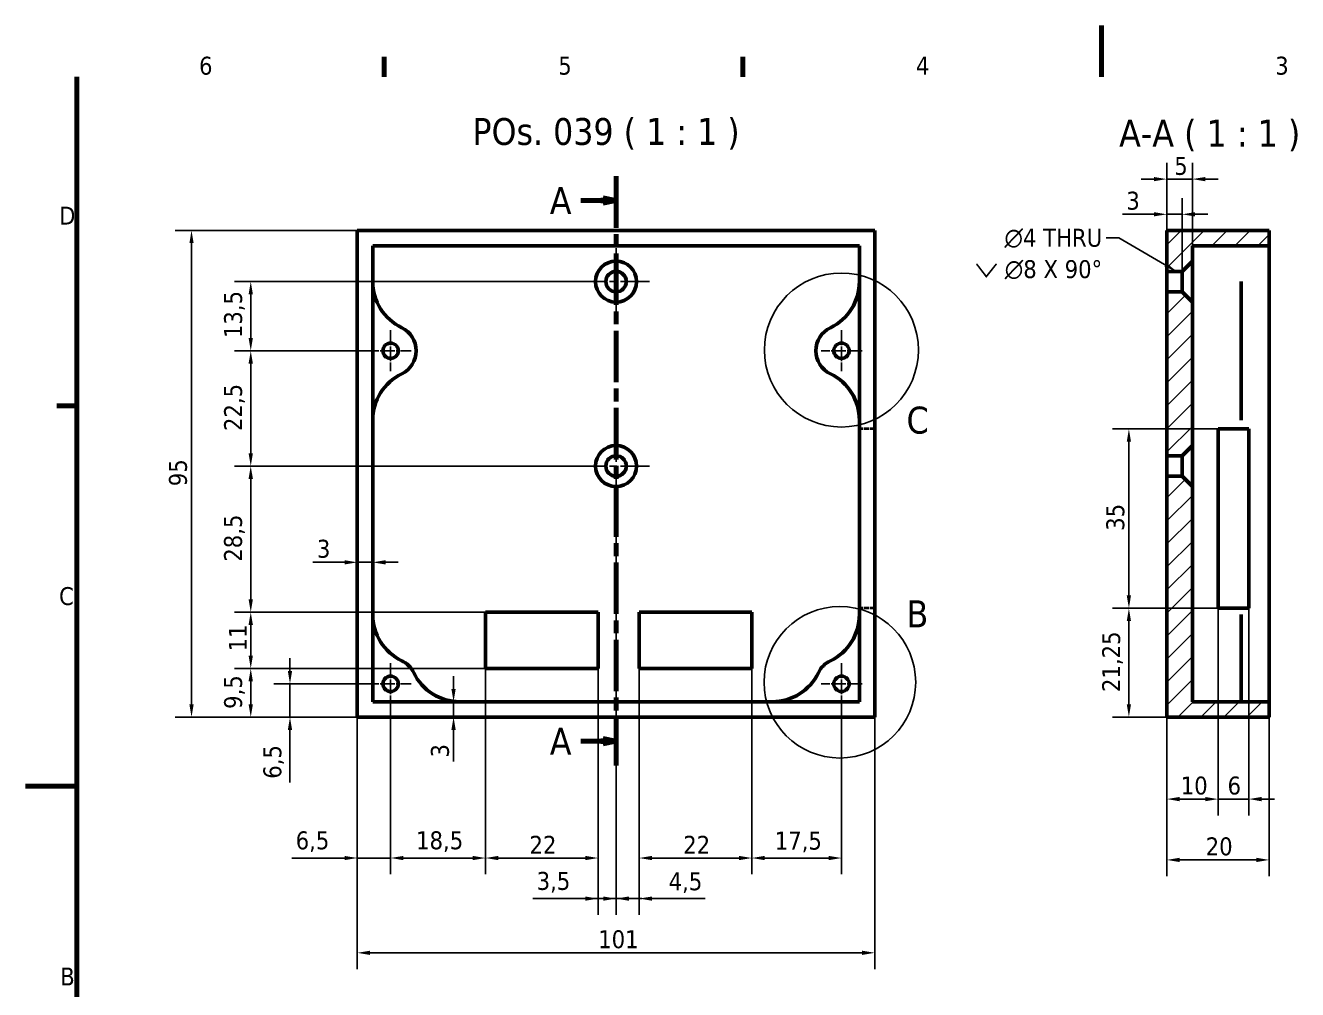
# Model space of a CAD drawing. Header units: millimetres. Extents: x 0 to 420, y 0 to 297.
# Drawn here: x 0 to 248.3, y 108.8 to 297 of the extents above; entities that cross this region are included whole.
import ezdxf

# ---------------------------------------------------------------- set-up
doc = ezdxf.new("R2010")
doc.units = ezdxf.units.MM
doc.linetypes.add('CHAIN', pattern=[0.3543, 0.2362, -0.0295, 0.0591, -0.0295])
doc.linetypes.add('DASHED', pattern=[0.2068, 0.1655, -0.0413])
for name, color, linetype, lineweight in [('Border (ISO)', 7, 'Continuous', 70), ('Center Mark (ISO)', 7, 'Continuous', 25), ('Detail Boundary (ISO)', 7, 'Continuous', 25), ('Dimension (ISO)', 7, 'Continuous', 25), ('Hatch (ISO)', 7, 'Continuous', 18), ('Hidden (ISO)', 7, 'DASHED', 35), ('Section Line (ISO)', 7, 'CHAIN', 70), ('Symbol (ISO)', 7, 'Continuous', 25), ('Visible (ISO)', 7, 'Continuous', 50)]:
    doc.layers.add(name, color=color, linetype=linetype, lineweight=lineweight)
doc.styles.add('Label Text (ISO)', font='tahoma.ttf')
doc.styles.add('Note Text (ISO)', font='tahoma.ttf')
doc.styles.add('Text Style45', font='tahoma.ttf')
doc.dimstyles.new('Default - Method 1b (ISO)', dxfattribs={"dimtxt": 3.5, "dimasz": 2.5, "dimexe": 3.175, "dimexo": 0, "dimgap": 0.762, "dimtad": 1, "dimtoh": 1, "dimrnd": 1e-08, "dimtxsty": 'Note Text (ISO)', "dimcen": 0.09, "dimdle": 10, "dimclrd": 256, "dimclre": 256, "dimclrt": 256, "dimazin": 2, "dimtfac": 1, "dimtmove": 0, "dimatfit": 3, "dimfxl": 0, "dimtolj": 1, "dimlwd": -1, "dimlwe": -1, "dimarcsym": 0})
doc.dimstyles.new('Default - Method 1b (ISO)$7', dxfattribs={"dimtxt": 3.5, "dimasz": 2.5, "dimexe": 3.175, "dimexo": 0, "dimgap": 0.762, "dimtad": 1, "dimtoh": 1, "dimrnd": 1e-08, "dimtxsty": 'Note Text (ISO)', "dimcen": 0.09, "dimdle": 10, "dimclrd": 256, "dimclre": 256, "dimclrt": 256, "dimazin": 2, "dimtfac": 1, "dimtmove": 0, "dimatfit": 3, "dimfxl": 0, "dimtolj": 1, "dimlwd": -1, "dimlwe": -1, "dimarcsym": 0})

# ---------------------------------------------------------------- blocks, each defined once
blk = doc.blocks.new('Borders Default Border')
at = {"layer": 'Border (ISO)'}
for p, q in [((70, 287), (70, 290.9)), ((140, 287), (140, 290.9)), ((10, 222.75), (6.1, 222.75))]:
    blk.add_line(p, q, dxfattribs=at)
at = {"layer": 'Border (ISO)', "flags": 128}
for points in [[(210, 297), (210, 287)], [(10, 10), (10, 287)], [(0, 148.5), (10, 148.5)]]:
    blk.add_lwpolyline(points, dxfattribs=at)
at = {"layer": 'Border (ISO)', "char_height": 3.5, "attachment_point": 7, "style": 'Note Text (ISO)'}
for s, insert in [('6', (33.88, 287.33)), ('5', (103.98, 287.33)), ('4', (173.78, 287.4)), ('3', (243.91, 287.33)), ('D', (6.57, 258.13)), ('C', (6.56, 183.81)), ('B', (6.78, 109.63))]:
    blk.add_mtext(s, dxfattribs=dict(at, insert=insert))
blk = doc.blocks.new('2dTransSection0')
at = {"layer": 'Section Line (ISO)', "linetype": 'CHAIN', "ltscale": 42.549381}
blk.add_line((115.27, 267.57), (115.27, 152.57), dxfattribs=at)
at = {"layer": 'Section Line (ISO)', "linetype": 'Continuous', "lineweight": 140}
for p, q in [((115.27, 267.57), (115.27, 258.1)), ((115.27, 162.05), (115.27, 152.57))]:
    blk.add_line(p, q, dxfattribs=at)
at = {"layer": 'Section Line (ISO)', "linetype": 'Continuous'}
for p, q in [((115.27, 262.84), (112.77, 263.34)), ((112.77, 263.34), (112.77, 262.34)), ((108.38, 262.84), (112.77, 262.84)), ((112.77, 262.84), (115.27, 262.84)), ((112.77, 262.34), (115.27, 262.84)), ((108.38, 157.31), (112.77, 157.31)), ((115.27, 157.31), (112.77, 157.81)), ((112.77, 157.81), (112.77, 156.81)), ((112.77, 157.31), (115.27, 157.31)), ((112.77, 156.81), (115.27, 157.31))]:
    blk.add_line(p, q, dxfattribs=at)
at = {"layer": 'Section Line (ISO)', "linetype": 'Continuous', "flags": 128}
for points in [[(112.77, 262.34), (115.27, 262.84)], [(112.77, 156.81), (115.27, 157.31)]]:
    blk.add_lwpolyline(points, dxfattribs=at)
at = {"layer": 'Section Line (ISO)'}
for points in [[(112.77, 262.34), (115.27, 262.84), (112.77, 263.34), (112.77, 262.34)], [(112.77, 156.81), (115.27, 157.31), (112.77, 157.81), (112.77, 156.81)]]:
    blk.add_solid(points, dxfattribs=at)
at = {"layer": 'Section Line (ISO)', "char_height": 5.25, "attachment_point": 7, "style": 'Label Text (ISO)'}
for insert in [(102.33, 260.21), (102.33, 154.68)]:
    blk.add_mtext('A', dxfattribs=dict(at, insert=insert))
blk = doc.blocks.new('*D6')
at = {"layer": 'Defpoints', "color": 0}
for p in [(71.27, 164.51), (64.77, 162.01), (71.27, 134.51)]:
    blk.add_point(p, dxfattribs=at)
at = {"layer": 'Dimension (ISO)'}
for p, q in [((71.27, 164.51), (71.27, 131.33)), ((64.77, 162.01), (64.77, 131.33)), ((62.27, 134.51), (51.98, 134.51)), ((71.27, 134.51), (64.77, 134.51)), ((73.77, 134.51), (76.27, 134.51))]:
    blk.add_line(p, q, dxfattribs=at)
for points in [[(62.27, 134.92), (62.27, 134.09), (64.77, 134.51)], [(73.77, 134.92), (73.77, 134.09), (71.27, 134.51)]]:
    blk.add_solid(points, dxfattribs=at)
at = {"layer": 'Dimension (ISO)', "insert": (52.74, 139.71), "char_height": 3.5, "attachment_point": 1, "style": 'Note Text (ISO)'}
blk.add_mtext('\\A1;6,5', dxfattribs=at)
blk = doc.blocks.new('*D7')
at = {"layer": 'Defpoints', "color": 0}
for p in [(89.77, 171.51), (71.27, 164.51), (89.77, 134.51)]:
    blk.add_point(p, dxfattribs=at)
at = {"layer": 'Dimension (ISO)'}
for p, q in [((89.77, 171.51), (89.77, 131.33)), ((71.27, 164.51), (71.27, 131.33)), ((73.77, 134.51), (87.27, 134.51))]:
    blk.add_line(p, q, dxfattribs=at)
for points in [[(73.77, 134.92), (73.77, 134.09), (71.27, 134.51)], [(87.27, 134.92), (87.27, 134.09), (89.77, 134.51)]]:
    blk.add_solid(points, dxfattribs=at)
at = {"layer": 'Dimension (ISO)', "insert": (76.24, 139.72), "char_height": 3.5, "attachment_point": 1, "style": 'Note Text (ISO)'}
blk.add_mtext('\\A1;18,5', dxfattribs=at)
blk = doc.blocks.new('*D8')
at = {"layer": 'Defpoints', "color": 0}
for p in [(89.77, 171.51), (111.77, 171.51), (89.77, 134.51)]:
    blk.add_point(p, dxfattribs=at)
at = {"layer": 'Dimension (ISO)'}
for p, q in [((89.77, 171.51), (89.77, 131.33)), ((111.77, 171.51), (111.77, 131.33)), ((109.27, 134.51), (92.27, 134.51))]:
    blk.add_line(p, q, dxfattribs=at)
for points in [[(92.27, 134.92), (92.27, 134.09), (89.77, 134.51)], [(109.27, 134.92), (109.27, 134.09), (111.77, 134.51)]]:
    blk.add_solid(points, dxfattribs=at)
at = {"layer": 'Dimension (ISO)', "insert": (98.37, 138.84), "char_height": 3.5, "attachment_point": 1, "style": 'Note Text (ISO)'}
blk.add_mtext('\\A1;22', dxfattribs=at)
blk = doc.blocks.new('*D9')
at = {"layer": 'Defpoints', "color": 0}
for p in [(111.77, 171.51), (115.27, 152.57), (115.27, 126.59)]:
    blk.add_point(p, dxfattribs=at)
at = {"layer": 'Dimension (ISO)'}
for p, q in [((111.77, 171.51), (111.77, 123.41)), ((115.27, 152.57), (115.27, 123.41)), ((109.27, 126.59), (99.01, 126.59)), ((115.27, 126.59), (111.77, 126.59)), ((117.77, 126.59), (120.27, 126.59))]:
    blk.add_line(p, q, dxfattribs=at)
for points in [[(109.27, 127), (109.27, 126.17), (111.77, 126.59)], [(117.77, 127), (117.77, 126.17), (115.27, 126.59)]]:
    blk.add_solid(points, dxfattribs=at)
at = {"layer": 'Dimension (ISO)', "insert": (99.77, 131.79), "char_height": 3.5, "attachment_point": 1, "style": 'Note Text (ISO)'}
blk.add_mtext('\\A1;3,5', dxfattribs=at)
blk = doc.blocks.new('*D10')
at = {"layer": 'Defpoints', "color": 0}
for p in [(119.77, 171.51), (141.77, 171.51), (141.77, 134.51)]:
    blk.add_point(p, dxfattribs=at)
at = {"layer": 'Dimension (ISO)'}
for p, q in [((119.77, 171.51), (119.77, 131.33)), ((141.77, 171.51), (141.77, 131.33)), ((122.27, 134.51), (139.27, 134.51))]:
    blk.add_line(p, q, dxfattribs=at)
for points in [[(122.27, 134.92), (122.27, 134.09), (119.77, 134.51)], [(139.27, 134.92), (139.27, 134.09), (141.77, 134.51)]]:
    blk.add_solid(points, dxfattribs=at)
at = {"layer": 'Dimension (ISO)', "insert": (128.37, 138.84), "char_height": 3.5, "attachment_point": 1, "style": 'Note Text (ISO)'}
blk.add_mtext('\\A1;22', dxfattribs=at)
blk = doc.blocks.new('*D11')
at = {"layer": 'Defpoints', "color": 0}
for p in [(141.77, 171.51), (159.27, 164.51), (159.27, 134.51)]:
    blk.add_point(p, dxfattribs=at)
at = {"layer": 'Dimension (ISO)'}
for p, q in [((141.77, 171.51), (141.77, 131.33)), ((159.27, 164.51), (159.27, 131.33)), ((144.27, 134.51), (156.77, 134.51))]:
    blk.add_line(p, q, dxfattribs=at)
for points in [[(144.27, 134.92), (144.27, 134.09), (141.77, 134.51)], [(156.77, 134.92), (156.77, 134.09), (159.27, 134.51)]]:
    blk.add_solid(points, dxfattribs=at)
at = {"layer": 'Dimension (ISO)', "insert": (146.24, 139.65), "char_height": 3.5, "attachment_point": 1, "style": 'Note Text (ISO)'}
blk.add_mtext('\\A1;17,5', dxfattribs=at)
blk = doc.blocks.new('*D12')
at = {"layer": 'Defpoints', "color": 0}
for p in [(64.77, 162.01), (165.77, 162.01), (64.77, 116.01)]:
    blk.add_point(p, dxfattribs=at)
at = {"layer": 'Dimension (ISO)'}
for p, q in [((64.77, 162.01), (64.77, 112.83)), ((165.77, 162.01), (165.77, 112.83)), ((163.27, 116.01), (67.27, 116.01))]:
    blk.add_line(p, q, dxfattribs=at)
for points in [[(67.27, 116.42), (67.27, 115.59), (64.77, 116.01)], [(163.27, 116.42), (163.27, 115.59), (165.77, 116.01)]]:
    blk.add_solid(points, dxfattribs=at)
at = {"layer": 'Dimension (ISO)', "insert": (111.78, 120.41), "char_height": 3.5, "attachment_point": 1, "style": 'Note Text (ISO)'}
blk.add_mtext('\\A1;101', dxfattribs=at)
blk = doc.blocks.new('*D13')
at = {"layer": 'Defpoints', "color": 0}
for p in [(85.46, 165.01), (83.55, 162.01), (85.46, 162.01)]:
    blk.add_point(p, dxfattribs=at)
at = {"layer": 'Dimension (ISO)'}
for p, q in [((83.55, 167.51), (83.55, 170.01)), ((83.55, 165.01), (83.55, 162.01)), ((83.55, 159.51), (83.55, 153.36))]:
    blk.add_line(p, q, dxfattribs=at)
for points in [[(83.13, 167.51), (83.97, 167.51), (83.55, 165.01)], [(83.13, 159.51), (83.97, 159.51), (83.55, 162.01)]]:
    blk.add_solid(points, dxfattribs=at)
at = {"layer": 'Dimension (ISO)', "insert": (79.14, 154.12), "char_height": 3.5, "attachment_point": 1, "rotation": 90, "style": 'Note Text (ISO)'}
blk.add_mtext('\\A1;3', dxfattribs=at)
blk = doc.blocks.new('*D14')
at = {"layer": 'Defpoints', "color": 0}
for p in [(51.63, 168.51), (67.27, 168.51), (64.77, 162.01)]:
    blk.add_point(p, dxfattribs=at)
at = {"layer": 'Dimension (ISO)'}
for p, q in [((51.63, 171.01), (51.63, 173.51)), ((67.27, 168.51), (48.45, 168.51)), ((51.63, 168.51), (51.63, 162.01)), ((64.77, 162.01), (48.45, 162.01)), ((51.63, 159.51), (51.63, 149.22))]:
    blk.add_line(p, q, dxfattribs=at)
for points in [[(51.21, 171.01), (52.04, 171.01), (51.63, 168.51)], [(51.21, 159.51), (52.04, 159.51), (51.63, 162.01)]]:
    blk.add_solid(points, dxfattribs=at)
at = {"layer": 'Dimension (ISO)', "insert": (46.43, 149.98), "char_height": 3.5, "attachment_point": 1, "rotation": 90, "style": 'Note Text (ISO)'}
blk.add_mtext('\\A1;6,5', dxfattribs=at)
blk = doc.blocks.new('*D15')
at = {"layer": 'Defpoints', "color": 0}
for p in [(43.97, 171.51), (89.77, 171.51), (64.77, 162.01)]:
    blk.add_point(p, dxfattribs=at)
at = {"layer": 'Dimension (ISO)'}
for p, q in [((89.77, 171.51), (40.8, 171.51)), ((43.97, 164.51), (43.97, 169.01)), ((64.77, 162.01), (40.8, 162.01))]:
    blk.add_line(p, q, dxfattribs=at)
for points in [[(43.55, 169.01), (44.39, 169.01), (43.97, 171.51)], [(43.55, 164.51), (44.39, 164.51), (43.97, 162.01)]]:
    blk.add_solid(points, dxfattribs=at)
at = {"layer": 'Dimension (ISO)', "insert": (38.77, 163.61), "char_height": 3.5, "attachment_point": 1, "rotation": 90, "style": 'Note Text (ISO)'}
blk.add_mtext('\\A1;9,5', dxfattribs=at)
blk = doc.blocks.new('*D16')
at = {"layer": 'Defpoints', "color": 0}
for p in [(43.97, 182.51), (89.77, 182.51), (89.77, 171.51)]:
    blk.add_point(p, dxfattribs=at)
at = {"layer": 'Dimension (ISO)'}
for p, q in [((89.77, 182.51), (40.8, 182.51)), ((43.97, 174.01), (43.97, 180.01)), ((89.77, 171.51), (40.8, 171.51))]:
    blk.add_line(p, q, dxfattribs=at)
for points in [[(43.55, 180.01), (44.39, 180.01), (43.97, 182.51)], [(43.55, 174.01), (44.39, 174.01), (43.97, 171.51)]]:
    blk.add_solid(points, dxfattribs=at)
at = {"layer": 'Dimension (ISO)', "insert": (39.7, 174.84), "char_height": 3.5, "attachment_point": 1, "rotation": 90, "style": 'Note Text (ISO)'}
blk.add_mtext('\\A1;11', dxfattribs=at)
blk = doc.blocks.new('*D17')
at = {"layer": 'Defpoints', "color": 0}
for p in [(115.27, 204.51), (119.77, 171.51), (119.77, 126.59)]:
    blk.add_point(p, dxfattribs=at)
at = {"layer": 'Dimension (ISO)'}
for p, q in [((115.27, 204.51), (115.27, 123.41)), ((119.77, 171.51), (119.77, 123.41)), ((112.77, 126.59), (110.27, 126.59)), ((115.27, 126.59), (119.77, 126.59)), ((122.27, 126.59), (132.66, 126.59))]:
    blk.add_line(p, q, dxfattribs=at)
for points in [[(112.77, 127), (112.77, 126.17), (115.27, 126.59)], [(122.27, 127), (122.27, 126.17), (119.77, 126.59)]]:
    blk.add_solid(points, dxfattribs=at)
at = {"layer": 'Dimension (ISO)', "insert": (125.53, 131.72), "char_height": 3.5, "attachment_point": 1, "style": 'Note Text (ISO)'}
blk.add_mtext('\\A1;4,5', dxfattribs=at)
blk = doc.blocks.new('*D18')
at = {"layer": 'Defpoints', "color": 0}
for p in [(43.97, 211.01), (108.77, 211.01), (89.77, 182.51)]:
    blk.add_point(p, dxfattribs=at)
at = {"layer": 'Dimension (ISO)'}
for p, q in [((108.77, 211.01), (40.8, 211.01)), ((43.97, 185.01), (43.97, 208.51)), ((89.77, 182.51), (40.8, 182.51))]:
    blk.add_line(p, q, dxfattribs=at)
for points in [[(43.55, 208.51), (44.39, 208.51), (43.97, 211.01)], [(43.55, 185.01), (44.39, 185.01), (43.97, 182.51)]]:
    blk.add_solid(points, dxfattribs=at)
at = {"layer": 'Dimension (ISO)', "insert": (38.76, 192.34), "char_height": 3.5, "attachment_point": 1, "rotation": 90, "style": 'Note Text (ISO)'}
blk.add_mtext('\\A1;28,5', dxfattribs=at)
blk = doc.blocks.new('*D19')
at = {"layer": 'Defpoints', "color": 0}
for p in [(67.27, 233.51), (43.97, 211.01), (108.77, 211.01)]:
    blk.add_point(p, dxfattribs=at)
at = {"layer": 'Dimension (ISO)'}
for p, q in [((67.27, 233.51), (40.8, 233.51)), ((43.97, 231.01), (43.97, 213.51)), ((108.77, 211.01), (40.8, 211.01))]:
    blk.add_line(p, q, dxfattribs=at)
for points in [[(43.55, 231.01), (44.39, 231.01), (43.97, 233.51)], [(43.55, 213.51), (44.39, 213.51), (43.97, 211.01)]]:
    blk.add_solid(points, dxfattribs=at)
at = {"layer": 'Dimension (ISO)', "insert": (38.77, 217.84), "char_height": 3.5, "attachment_point": 1, "rotation": 90, "style": 'Note Text (ISO)'}
blk.add_mtext('\\A1;22,5', dxfattribs=at)
blk = doc.blocks.new('*D20')
at = {"layer": 'Defpoints', "color": 0}
for p in [(108.77, 247.01), (43.97, 233.51), (67.27, 233.51)]:
    blk.add_point(p, dxfattribs=at)
at = {"layer": 'Dimension (ISO)'}
for p, q in [((108.77, 247.01), (40.8, 247.01)), ((43.97, 244.51), (43.97, 236.01)), ((67.27, 233.51), (40.8, 233.51))]:
    blk.add_line(p, q, dxfattribs=at)
for points in [[(43.55, 244.51), (44.39, 244.51), (43.97, 247.01)], [(43.55, 236.01), (44.39, 236.01), (43.97, 233.51)]]:
    blk.add_solid(points, dxfattribs=at)
at = {"layer": 'Dimension (ISO)', "insert": (38.77, 235.98), "char_height": 3.5, "attachment_point": 1, "rotation": 90, "style": 'Note Text (ISO)'}
blk.add_mtext('\\A1;13,5', dxfattribs=at)
blk = doc.blocks.new('*D21')
at = {"layer": 'Defpoints', "color": 0}
for p in [(64.77, 257.01), (32.41, 162.01), (64.77, 162.01)]:
    blk.add_point(p, dxfattribs=at)
at = {"layer": 'Dimension (ISO)'}
for p, q in [((64.77, 257.01), (29.24, 257.01)), ((32.41, 254.51), (32.41, 164.51)), ((64.77, 162.01), (29.24, 162.01))]:
    blk.add_line(p, q, dxfattribs=at)
for points in [[(32, 254.51), (32.83, 254.51), (32.41, 257.01)], [(32, 164.51), (32.83, 164.51), (32.41, 162.01)]]:
    blk.add_solid(points, dxfattribs=at)
at = {"layer": 'Dimension (ISO)', "insert": (28.01, 207.08), "char_height": 3.5, "attachment_point": 1, "rotation": 90, "style": 'Note Text (ISO)'}
blk.add_mtext('\\A1;95', dxfattribs=at)
blk = doc.blocks.new('2dDetail0')
at = {"layer": 'Detail Boundary (ISO)'}
blk.add_circle((158.95, 168.81), 14.79, dxfattribs=at)
at = {"layer": 'Detail Boundary (ISO)', "insert": (171.94, 179.54), "char_height": 5.25, "attachment_point": 7, "style": 'Label Text (ISO)'}
blk.add_mtext('B', dxfattribs=at)
blk = doc.blocks.new('*D28')
at = {"layer": 'Defpoints', "color": 0}
for p in [(232.74, 183.26), (222.74, 162.01), (232.74, 146.01)]:
    blk.add_point(p, dxfattribs=at)
at = {"layer": 'Dimension (ISO)'}
for p, q in [((232.74, 183.26), (232.74, 142.83)), ((222.74, 162.01), (222.74, 142.83)), ((225.24, 146.01), (230.24, 146.01))]:
    blk.add_line(p, q, dxfattribs=at)
for points in [[(225.24, 146.42), (225.24, 145.59), (222.74, 146.01)], [(230.24, 146.42), (230.24, 145.59), (232.74, 146.01)]]:
    blk.add_solid(points, dxfattribs=at)
at = {"layer": 'Dimension (ISO)', "insert": (225.47, 150.41), "char_height": 3.5, "attachment_point": 1, "style": 'Note Text (ISO)'}
blk.add_mtext('\\A1;10', dxfattribs=at)
blk = doc.blocks.new('*D29')
at = {"layer": 'Defpoints', "color": 0}
for p in [(232.74, 183.26), (238.74, 183.26), (238.74, 146.01)]:
    blk.add_point(p, dxfattribs=at)
at = {"layer": 'Dimension (ISO)'}
for p, q in [((232.74, 183.26), (232.74, 142.83)), ((238.74, 183.26), (238.74, 142.83)), ((230.24, 146.01), (227.74, 146.01)), ((232.74, 146.01), (238.74, 146.01)), ((241.24, 146.01), (243.74, 146.01))]:
    blk.add_line(p, q, dxfattribs=at)
for points in [[(230.24, 146.42), (230.24, 145.59), (232.74, 146.01)], [(241.24, 146.42), (241.24, 145.59), (238.74, 146.01)]]:
    blk.add_solid(points, dxfattribs=at)
at = {"layer": 'Dimension (ISO)', "insert": (234.6, 150.41), "char_height": 3.5, "attachment_point": 1, "style": 'Note Text (ISO)'}
blk.add_mtext('\\A1;6', dxfattribs=at)
blk = doc.blocks.new('*D30')
at = {"layer": 'Defpoints', "color": 0}
for p in [(242.74, 165.01), (222.74, 162.01), (242.74, 134.14)]:
    blk.add_point(p, dxfattribs=at)
at = {"layer": 'Dimension (ISO)'}
for p, q in [((242.74, 165.01), (242.74, 130.96)), ((222.74, 162.01), (222.74, 130.96)), ((225.24, 134.14), (240.24, 134.14))]:
    blk.add_line(p, q, dxfattribs=at)
for points in [[(225.24, 134.55), (225.24, 133.72), (222.74, 134.14)], [(240.24, 134.55), (240.24, 133.72), (242.74, 134.14)]]:
    blk.add_solid(points, dxfattribs=at)
at = {"layer": 'Dimension (ISO)', "insert": (230.34, 138.54), "char_height": 3.5, "attachment_point": 1, "style": 'Note Text (ISO)'}
blk.add_mtext('\\A1;20', dxfattribs=at)
blk = doc.blocks.new('*D31')
at = {"layer": 'Defpoints', "color": 0}
for p in [(215.35, 183.26), (232.74, 183.26), (222.74, 162.01)]:
    blk.add_point(p, dxfattribs=at)
at = {"layer": 'Dimension (ISO)'}
for p, q in [((232.74, 183.26), (212.17, 183.26)), ((215.35, 164.51), (215.35, 180.76)), ((222.74, 162.01), (212.17, 162.01))]:
    blk.add_line(p, q, dxfattribs=at)
for points in [[(214.93, 180.76), (215.76, 180.76), (215.35, 183.26)], [(214.93, 164.51), (215.76, 164.51), (215.35, 162.01)]]:
    blk.add_solid(points, dxfattribs=at)
at = {"layer": 'Dimension (ISO)', "insert": (210.14, 166.9), "char_height": 3.5, "attachment_point": 1, "rotation": 90, "style": 'Note Text (ISO)'}
blk.add_mtext('\\A1;21,25', dxfattribs=at)
blk = doc.blocks.new('*D32')
at = {"layer": 'Defpoints', "color": 0}
for p in [(215.35, 218.26), (232.74, 218.26), (232.74, 183.26)]:
    blk.add_point(p, dxfattribs=at)
at = {"layer": 'Dimension (ISO)'}
for p, q in [((232.74, 218.26), (212.17, 218.26)), ((215.35, 185.76), (215.35, 215.76)), ((232.74, 183.26), (212.17, 183.26))]:
    blk.add_line(p, q, dxfattribs=at)
for points in [[(214.93, 215.76), (215.76, 215.76), (215.35, 218.26)], [(214.93, 185.76), (215.76, 185.76), (215.35, 183.26)]]:
    blk.add_solid(points, dxfattribs=at)
at = {"layer": 'Dimension (ISO)', "insert": (210.94, 198.37), "char_height": 3.5, "attachment_point": 1, "rotation": 90, "style": 'Note Text (ISO)'}
blk.add_mtext('\\A1;35', dxfattribs=at)
blk = doc.blocks.new('*D33')
at = {"layer": 'Defpoints', "color": 0}
for p in [(64.77, 192.84), (67.77, 192.84), (67.77, 192.22)]:
    blk.add_point(p, dxfattribs=at)
at = {"layer": 'Dimension (ISO)'}
for p, q in [((62.27, 192.22), (56.11, 192.22)), ((67.77, 192.22), (64.77, 192.22)), ((70.27, 192.22), (72.77, 192.22))]:
    blk.add_line(p, q, dxfattribs=at)
for points in [[(62.27, 192.63), (62.27, 191.8), (64.77, 192.22)], [(70.27, 192.63), (70.27, 191.8), (67.77, 192.22)]]:
    blk.add_solid(points, dxfattribs=at)
at = {"layer": 'Dimension (ISO)', "insert": (56.88, 196.62), "char_height": 3.5, "attachment_point": 1, "style": 'Note Text (ISO)'}
blk.add_mtext('\\A1;3', dxfattribs=at)
blk = doc.blocks.new('*D34')
at = {"layer": 'Defpoints', "color": 0}
for p in [(225.74, 260.14), (222.74, 249.01), (225.74, 249.01)]:
    blk.add_point(p, dxfattribs=at)
at = {"layer": 'Dimension (ISO)'}
for p, q in [((222.74, 249.01), (222.74, 263.32)), ((225.74, 249.01), (225.74, 263.32)), ((220.24, 260.14), (214.09, 260.14)), ((225.74, 260.14), (222.74, 260.14)), ((228.24, 260.14), (230.74, 260.14))]:
    blk.add_line(p, q, dxfattribs=at)
for points in [[(220.24, 260.56), (220.24, 259.73), (222.74, 260.14)], [(228.24, 260.56), (228.24, 259.73), (225.74, 260.14)]]:
    blk.add_solid(points, dxfattribs=at)
at = {"layer": 'Dimension (ISO)', "insert": (214.85, 264.55), "char_height": 3.5, "attachment_point": 1, "style": 'Note Text (ISO)'}
blk.add_mtext('\\A1;3', dxfattribs=at)
blk = doc.blocks.new('*D35')
at = {"layer": 'Defpoints', "color": 0}
for p in [(227.74, 267.01), (222.74, 245.01), (227.74, 243.01)]:
    blk.add_point(p, dxfattribs=at)
at = {"layer": 'Dimension (ISO)'}
for p, q in [((222.74, 245.01), (222.74, 270.18)), ((227.74, 243.01), (227.74, 270.18)), ((220.24, 267.01), (217.74, 267.01)), ((222.74, 267.01), (227.74, 267.01)), ((230.24, 267.01), (232.74, 267.01))]:
    blk.add_line(p, q, dxfattribs=at)
for points in [[(220.24, 267.42), (220.24, 266.59), (222.74, 267.01)], [(230.24, 267.42), (230.24, 266.59), (227.74, 267.01)]]:
    blk.add_solid(points, dxfattribs=at)
at = {"layer": 'Dimension (ISO)', "insert": (224.2, 271.34), "char_height": 3.5, "attachment_point": 1, "style": 'Note Text (ISO)'}
blk.add_mtext('\\A1;5', dxfattribs=at)
blk = doc.blocks.new('2dDetail1')
at = {"layer": 'Detail Boundary (ISO)'}
blk.add_circle((159.25, 233.65), 15.03, dxfattribs=at)
at = {"layer": 'Detail Boundary (ISO)', "insert": (171.95, 217.25), "char_height": 5.25, "attachment_point": 7, "style": 'Label Text (ISO)'}
blk.add_mtext('C', dxfattribs=at)

msp = doc.modelspace()

# ---------------------------------------------------------------- hatches: boundary and pattern name
at = {"layer": 'Hatch (ISO)'}
h = msp.add_hatch(dxfattribs=at)
h.set_pattern_fill('ANSI31', color=256, scale=25.4, style=0)
h.set_pattern_definition([(45, (0, 0), (-2.245064, 2.245064), [])])
h.paths.add_polyline_path([(227.739, 243.008), (225.739, 245.008), (222.739, 245.008), (222.739, 213.008), (225.739, 213.008), (227.739, 215.008)])
h.paths.add_polyline_path([(242.739, 257.008), (222.739, 257.008), (222.739, 249.008), (225.739, 249.008), (227.739, 251.008), (227.739, 254.008), (242.739, 254.008)])
h.paths.add_polyline_path([(222.739, 162.008), (242.739, 162.008), (242.739, 165.008), (227.739, 165.008), (227.739, 207.008), (225.739, 209.008), (222.739, 209.008)])

# ---------------------------------------------------------------- linework, layer by layer
at = {"layer": 'Center Mark (ISO)', "linetype": 'CHAIN', "ltscale": 23.990969}
for p, q in [((115.265, 253.508), (115.265, 240.508)), ((121.765, 247.008), (108.765, 247.008)), ((115.265, 217.508), (115.265, 204.508)), ((121.765, 211.008), (108.765, 211.008))]:
    msp.add_line(p, q, dxfattribs=at)
at = {"layer": 'Center Mark (ISO)', "linetype": 'CHAIN', "ltscale": 8.88956}
for p, q in [((71.265, 237.508), (71.265, 229.508)), ((159.265, 237.508), (159.265, 229.508)), ((75.265, 233.508), (67.265, 233.508)), ((163.265, 233.508), (155.265, 233.508)), ((71.265, 172.508), (71.265, 164.508)), ((159.265, 172.508), (159.265, 164.508)), ((75.265, 168.508), (67.265, 168.508)), ((163.265, 168.508), (155.265, 168.508))]:
    msp.add_line(p, q, dxfattribs=at)
at = {"layer": 'Hidden (ISO)', "ltscale": 5.711227}
for p, q in [((165.765, 218.258), (162.765, 218.258)), ((165.765, 183.258), (162.765, 183.258))]:
    msp.add_line(p, q, dxfattribs=at)
at = {"layer": 'Visible (ISO)'}
for p, q in [((165.765, 257.008), (64.765, 257.008)), ((64.765, 257.008), (64.765, 162.008)), ((165.765, 162.008), (165.765, 257.008)), ((242.739, 257.008), (222.739, 257.008)), ((222.739, 257.008), (222.739, 249.008)), ((242.739, 254.008), (242.739, 257.008)), ((67.765, 165.008), (67.765, 254.008)), ((67.765, 254.008), (162.765, 254.008)), ((162.765, 254.008), (162.765, 165.008)), ((227.739, 251.008), (227.739, 254.008)), ((227.739, 254.008), (242.739, 254.008)), ((242.739, 254.008), (242.739, 165.008)), ((225.739, 249.008), (227.739, 251.008)), ((227.739, 251.008), (227.739, 243.008)), ((222.739, 249.008), (225.739, 249.008)), ((222.739, 245.008), (222.739, 249.008)), ((225.739, 245.008), (225.739, 249.008)), ((237.239, 238.014), (237.239, 247.026)), ((225.739, 245.008), (222.739, 245.008)), ((222.739, 245.008), (222.739, 213.008)), ((227.739, 243.008), (225.739, 245.008)), ((227.739, 215.008), (227.739, 243.008)), ((237.239, 229.002), (237.239, 238.014)), ((237.239, 219.989), (237.239, 229.002)), ((232.739, 183.258), (232.739, 218.258)), ((232.739, 218.258), (238.739, 218.258)), ((238.739, 218.258), (238.739, 183.258)), ((225.739, 213.008), (227.739, 215.008)), ((227.739, 215.008), (227.739, 207.008)), ((222.739, 213.008), (225.739, 213.008)), ((222.739, 209.008), (222.739, 213.008)), ((225.739, 209.008), (225.739, 213.008)), ((225.739, 209.008), (222.739, 209.008)), ((222.739, 209.008), (222.739, 162.008)), ((227.739, 207.008), (225.739, 209.008)), ((227.739, 165.008), (227.739, 207.008)), ((89.765, 182.508), (111.765, 182.508)), ((89.765, 171.508), (89.765, 182.508)), ((111.765, 182.508), (111.765, 171.508)), ((119.765, 182.508), (141.765, 182.508)), ((119.765, 171.508), (119.765, 182.508)), ((141.765, 182.508), (141.765, 171.508)), ((238.739, 183.258), (232.739, 183.258)), ((237.239, 173.014), (237.239, 182.026)), ((111.765, 171.508), (89.765, 171.508)), ((141.765, 171.508), (119.765, 171.508)), ((237.239, 170.675), (237.239, 173.014)), ((237.239, 165.008), (237.239, 170.675)), ((162.765, 165.008), (67.765, 165.008)), ((242.739, 165.008), (227.739, 165.008)), ((242.739, 162.008), (242.739, 165.008)), ((64.765, 162.008), (165.765, 162.008)), ((222.739, 162.008), (242.739, 162.008))]:
    msp.add_line(p, q, dxfattribs=at)
for centre, radius in [((115.265, 247.008), 4), ((115.265, 247.008), 2), ((71.265, 233.508), 1.5), ((159.265, 233.508), 1.5), ((115.265, 211.008), 4), ((115.265, 211.008), 2), ((71.265, 168.508), 1.5), ((159.265, 168.508), 1.5)]:
    msp.add_circle(centre, radius, dxfattribs=at)
for centre, radius, start, end in [((77.765, 247.026), 10, 180, 244.32071), ((152.765, 247.026), 10, 295.67929, 0), ((71.265, 233.508), 5, 295.67929, 64.32071), ((159.265, 233.508), 5, 115.67929, 244.32071), ((77.765, 219.989), 10, 115.67929, 180), ((152.765, 219.989), 10, 0, 64.32071), ((77.765, 182.026), 10, 180, 244.32071), ((152.765, 182.026), 10, 295.67929, 0), ((71.265, 168.508), 5, 25.67929, 64.32071), ((159.265, 168.508), 5, 115.67929, 154.32071), ((84.784, 175.008), 10, 205.67929, 270), ((145.747, 175.008), 10, 270, 334.32071)]:
    msp.add_arc(centre, radius, start, end, dxfattribs=at)

# ---------------------------------------------------------------- block references
msp.add_blockref('Borders Default Border', (0, 0))
at = {"layer": 'Detail Boundary (ISO)'}
for name in ['2dDetail1', '2dDetail0']:
    msp.add_blockref(name, (0, 0), dxfattribs=at)
at = {"layer": 'Section Line (ISO)'}
msp.add_blockref('2dTransSection0', (0, 0), dxfattribs=at)

# ---------------------------------------------------------------- texts
at = {"layer": 'Symbol (ISO)', "attachment_point": 7}
for s, insert, char_height, style in [('POs. 039 ( 1 : 1 )', (87.24, 272.74), 5.24, 'Text Style45'), ('A-A ( 1 : 1 )', (213.445, 272.408), 5.25, 'Label Text (ISO)')]:
    msp.add_mtext(s, dxfattribs=dict(at, insert=insert, char_height=char_height, style=style))
at = {"layer": 'Symbol (ISO)', "insert": (210.136, 257.317), "char_height": 3.5, "width": 29.26915, "attachment_point": 3, "line_spacing_factor": 1.05, "style": 'Note Text (ISO)'}
msp.add_mtext('\\fAIGDT|b0|i0;\\H3.5000;n\\fTahoma|b0|i0;\\H3.5000;4 THRU\\P\\fAIGDT|b0|i0;\\H3.5000;w\\fTahoma|b0|i0;\\H3.5000; \\fAIGDT|b0|i0;\\H3.5000;n\\fTahoma|b0|i0;\\H3.5000;8 X 90°', dxfattribs=at)

# ---------------------------------------------------------------- dimensions: what is measured, and where the dimension line sits
at = {"layer": 'Dimension (ISO)'}
for base, p1, p2, angle, override, picture, middle in [((227.739, 267.008), (222.739, 245.008), (227.739, 243.008), 180, {"dimgap": 0.762, "dimtoh": 0, "dimdec": 2, "dimtol": 0, "dimlim": 0, "dimtp": 0, "dimtm": 0, "dimtdec": 2, "dimtofl": 1, "dimatfit": 1}, '*D35', (225.239, 267.008)), ((225.739, 260.144), (222.739, 249.008), (225.739, 249.008), 180, {"dimgap": 0.762, "dimtoh": 0, "dimdec": 2, "dimtol": 0, "dimlim": 0, "dimtp": 0, "dimtm": 0, "dimtdec": 2, "dimtofl": 1, "dimatfit": 1}, '*D34', (215.913, 260.144)), ((32.412, 162.008), (64.765, 257.008), (64.765, 162.008), 90, {"dimgap": 0.762, "dimtoh": 0, "dimdec": 2, "dimtol": 0, "dimlim": 0, "dimtp": 0, "dimtm": 0, "dimtdec": 2, "dimtofl": 0, "dimatfit": 1}, '*D21', (32.412, 209.508)), ((43.97, 233.508), (108.765, 247.008), (67.265, 233.508), 90, {"dimgap": 0.762, "dimtoh": 0, "dimdec": 2, "dimtol": 0, "dimlim": 0, "dimtp": 0, "dimtm": 0, "dimtdec": 2, "dimtofl": 0, "dimatfit": 1}, '*D20', (43.97, 240.258)), ((43.97, 211.008), (67.265, 233.508), (108.765, 211.008), 90, {"dimgap": 0.762, "dimtoh": 0, "dimdec": 2, "dimtol": 0, "dimlim": 0, "dimtp": 0, "dimtm": 0, "dimtdec": 2, "dimtofl": 0, "dimatfit": 1}, '*D19', (43.97, 222.258)), ((215.346, 218.258), (232.739, 183.258), (232.739, 218.258), 90, {"dimgap": 0.762, "dimtoh": 0, "dimdec": 2, "dimtol": 0, "dimlim": 0, "dimtp": 0, "dimtm": 0, "dimtdec": 2, "dimtofl": 0, "dimatfit": 1}, '*D32', (215.346, 200.758)), ((43.97, 211.008), (89.765, 182.508), (108.765, 211.008), 90, {"dimgap": 0.762, "dimtoh": 0, "dimdec": 2, "dimtol": 0, "dimlim": 0, "dimtp": 0, "dimtm": 0, "dimtdec": 2, "dimtofl": 0, "dimatfit": 1}, '*D18', (43.97, 196.758)), ((119.765, 126.586), (115.265, 204.508), (119.765, 171.508), 180, {"dimgap": 0.762, "dimtoh": 0, "dimdec": 2, "dimtol": 0, "dimlim": 0, "dimtp": 0, "dimtm": 0, "dimtdec": 2, "dimtofl": 1, "dimatfit": 1}, '*D17', (128.711, 126.586)), ((67.765, 192.217), (64.765, 192.843), (67.765, 192.843), 180, {"dimgap": 0.762, "dimtoh": 0, "dimdec": 2, "dimse1": 1, "dimse2": 1, "dimtol": 0, "dimlim": 0, "dimtp": 0, "dimtm": 0, "dimtdec": 2, "dimtofl": 1, "dimatfit": 1}, '*D33', (57.94, 192.217)), ((43.97, 182.508), (89.765, 171.508), (89.765, 182.508), 90, {"dimgap": 0.762, "dimtoh": 0, "dimdec": 2, "dimtol": 0, "dimlim": 0, "dimtp": 0, "dimtm": 0, "dimtdec": 2, "dimtofl": 0, "dimatfit": 1}, '*D16', (43.97, 177.008)), ((215.346, 183.258), (222.739, 162.008), (232.739, 183.258), 270, {"dimgap": 0.762, "dimtoh": 0, "dimdec": 2, "dimtol": 0, "dimlim": 0, "dimtp": 0, "dimtm": 0, "dimtdec": 2, "dimtofl": 0, "dimatfit": 1}, '*D31', (215.346, 172.633)), ((232.739, 146.008), (222.739, 162.008), (232.739, 183.258), 180, {"dimgap": 0.762, "dimtoh": 0, "dimdec": 2, "dimtol": 0, "dimlim": 0, "dimtp": 0, "dimtm": 0, "dimtdec": 2, "dimtofl": 0, "dimatfit": 1}, '*D28', (227.739, 146.008)), ((43.97, 171.508), (64.765, 162.008), (89.765, 171.508), 270, {"dimgap": 0.762, "dimtoh": 0, "dimdec": 2, "dimtol": 0, "dimlim": 0, "dimtp": 0, "dimtm": 0, "dimtdec": 2, "dimtofl": 0, "dimatfit": 1}, '*D15', (43.97, 166.758)), ((51.625, 168.508), (64.765, 162.008), (67.265, 168.508), 270, {"dimgap": 0.762, "dimtoh": 0, "dimdec": 2, "dimtol": 0, "dimlim": 0, "dimtp": 0, "dimtm": 0, "dimtdec": 2, "dimtofl": 1, "dimatfit": 1}, '*D14', (51.625, 153.115)), ((89.765, 134.508), (71.265, 164.508), (89.765, 171.508), 180, {"dimgap": 0.762, "dimtoh": 0, "dimdec": 2, "dimtol": 0, "dimlim": 0, "dimtp": 0, "dimtm": 0, "dimtdec": 2, "dimtofl": 0, "dimatfit": 1}, '*D7', (80.515, 134.508)), ((89.765, 134.508), (111.765, 171.508), (89.765, 171.508), 180, {"dimgap": 0.762, "dimtoh": 0, "dimdec": 2, "dimtol": 0, "dimlim": 0, "dimtp": 0, "dimtm": 0, "dimtdec": 2, "dimtofl": 0, "dimatfit": 1}, '*D8', (100.765, 134.508)), ((115.265, 126.586), (111.765, 171.508), (115.265, 152.572), 180, {"dimgap": 0.762, "dimtoh": 0, "dimdec": 2, "dimtol": 0, "dimlim": 0, "dimtp": 0, "dimtm": 0, "dimtdec": 2, "dimtofl": 1, "dimatfit": 1}, '*D9', (102.887, 126.586)), ((159.265, 134.508), (141.765, 171.508), (159.265, 164.508), 180, {"dimgap": 0.762, "dimtoh": 0, "dimdec": 2, "dimtol": 0, "dimlim": 0, "dimtp": 0, "dimtm": 0, "dimtdec": 2, "dimtofl": 0, "dimatfit": 1}, '*D11', (150.515, 134.508)), ((83.551, 162.008), (85.461, 165.008), (85.461, 162.008), 90, {"dimgap": 0.762, "dimtoh": 0, "dimdec": 2, "dimse1": 1, "dimse2": 1, "dimtol": 0, "dimlim": 0, "dimtp": 0, "dimtm": 0, "dimtdec": 2, "dimtofl": 1, "dimatfit": 1}, '*D13', (83.551, 155.182)), ((71.265, 134.508), (64.765, 162.008), (71.265, 164.508), 180, {"dimgap": 0.762, "dimtoh": 0, "dimdec": 2, "dimtol": 0, "dimlim": 0, "dimtp": 0, "dimtm": 0, "dimtdec": 2, "dimtofl": 1, "dimatfit": 1}, '*D6', (55.873, 134.508)), ((242.739, 134.136), (222.739, 162.008), (242.739, 165.008), 180, {"dimgap": 0.762, "dimtoh": 0, "dimdec": 2, "dimtol": 0, "dimlim": 0, "dimtp": 0, "dimtm": 0, "dimtdec": 2, "dimtofl": 0, "dimatfit": 1}, '*D30', (232.739, 134.136))]:
    dim = msp.add_linear_dim(base=base, p1=p1, p2=p2, angle=angle, dimstyle='Default - Method 1b (ISO)', override=override, dxfattribs=at)
    dim.commit()
    dim.dimension.update_dxf_attribs({"geometry": picture, "text_midpoint": middle, "dimtype": 160})
for base, p1, p2, override, picture, middle in [((238.739, 146.008), (232.739, 183.258), (238.739, 183.258), {"dimgap": 0.762, "dimtoh": 0, "dimdec": 2, "dimtol": 0, "dimlim": 0, "dimtp": 0, "dimtm": 0, "dimtdec": 2, "dimtofl": 1, "dimatfit": 1}, '*D29', (235.739, 146.008)), ((141.765, 134.508), (119.765, 171.508), (141.765, 171.508), {"dimgap": 0.762, "dimtoh": 0, "dimdec": 2, "dimtol": 0, "dimlim": 0, "dimtp": 0, "dimtm": 0, "dimtdec": 2, "dimtofl": 0, "dimatfit": 1}, '*D10', (130.765, 134.508)), ((64.765, 116.008), (165.765, 162.008), (64.765, 162.008), {"dimgap": 0.762, "dimtoh": 0, "dimdec": 2, "dimtol": 0, "dimlim": 0, "dimtp": 0, "dimtm": 0, "dimtdec": 2, "dimtofl": 0, "dimatfit": 1}, '*D12', (115.265, 116.008))]:
    dim = msp.add_linear_dim(base=base, p1=p1, p2=p2, dimstyle='Default - Method 1b (ISO)', override=override, dxfattribs=at)
    dim.commit()
    dim.dimension.update_dxf_attribs({"geometry": picture, "text_midpoint": middle, "dimtype": 160})

# ---------------------------------------------------------------- leaders
at = {"layer": 'Symbol (ISO)', "annotation_type": 0, "has_hookline": 1, "hookline_direction": 1, "text_width": 28.808}
msp.add_leader([(224.647, 249.008), (213.398, 255.567), (210.898, 255.567)], dimstyle='Default - Method 1b (ISO)$7', override={"dimtad": 0}, dxfattribs=at)

doc.saveas('drawing.dxf')
